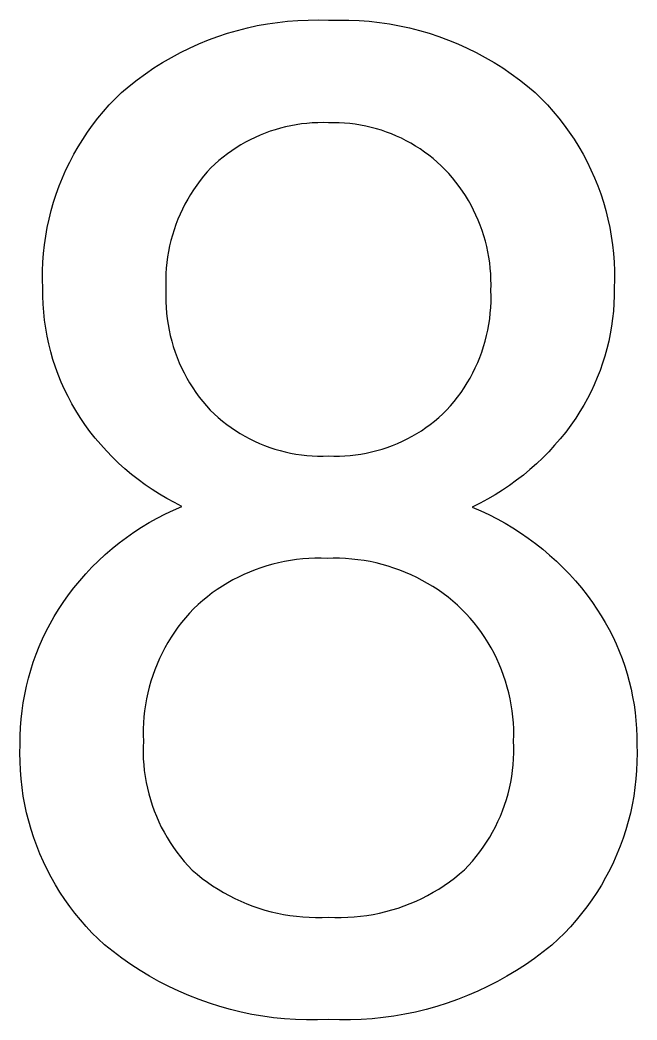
# Model space of a CAD drawing. Header units: millimetres. Extents: x -1656 to 3995, y -637 to 3312.
# Drawn here: x 2665.17 to 2689.01, y -387.8 to -349.18 of the extents above; entities that cross this region are included whole.
import ezdxf

# ---------------------------------------------------------------- set-up
doc = ezdxf.new("R2010")
doc.units = ezdxf.units.MM
doc.header["$MEASUREMENT"] = 0
doc.layers.add('Domyślny', color=7, linetype='Continuous', true_color=0x000000)

msp = doc.modelspace()

# ---------------------------------------------------------------- linework, layer by layer
at = {"layer": 'Domyślny'}
for p, q in [((2673.572, -349.578), (2673.955, -349.48)), ((2673.955, -349.48), (2674.34, -349.396)), ((2674.34, -349.396), (2674.729, -349.326)), ((2674.729, -349.326), (2675.119, -349.269)), ((2675.119, -349.269), (2675.512, -349.226)), ((2675.512, -349.226), (2675.905, -349.196)), ((2675.905, -349.196), (2676.3, -349.18)), ((2676.3, -349.18), (2676.695, -349.178)), ((2676.695, -349.178), (2677.089, -349.19)), ((2677.089, -349.19), (2677.483, -349.179)), ((2677.483, -349.179), (2677.878, -349.181)), ((2677.878, -349.181), (2678.271, -349.198)), ((2678.271, -349.198), (2678.665, -349.228)), ((2678.665, -349.228), (2679.056, -349.271)), ((2679.056, -349.271), (2679.446, -349.328)), ((2679.446, -349.328), (2679.834, -349.399)), ((2679.834, -349.399), (2680.22, -349.483)), ((2680.22, -349.483), (2680.602, -349.581)), ((2672.448, -349.948), (2672.818, -349.812)), ((2672.818, -349.812), (2673.193, -349.688)), ((2673.193, -349.688), (2673.572, -349.578)), ((2680.602, -349.581), (2680.98, -349.691)), ((2680.98, -349.691), (2681.354, -349.815)), ((2681.354, -349.815), (2681.724, -349.951)), ((2671.369, -350.434), (2671.723, -350.26)), ((2671.723, -350.26), (2672.083, -350.098)), ((2672.083, -350.098), (2672.448, -349.948)), ((2681.724, -349.951), (2682.089, -350.101)), ((2682.089, -350.101), (2682.449, -350.262)), ((2682.449, -350.262), (2682.802, -350.437)), ((2670.68, -350.819), (2671.021, -350.621)), ((2671.021, -350.621), (2671.369, -350.434)), ((2682.802, -350.437), (2683.15, -350.623)), ((2683.15, -350.623), (2683.491, -350.821)), ((2670.019, -351.251), (2670.345, -351.029)), ((2670.345, -351.029), (2670.68, -350.819)), ((2683.491, -350.821), (2683.824, -351.031)), ((2683.824, -351.031), (2684.15, -351.253)), ((2669.7, -351.484), (2670.019, -351.251)), ((2684.15, -351.253), (2684.469, -351.485)), ((2669.088, -351.983), (2669.39, -351.728)), ((2669.39, -351.728), (2669.7, -351.484)), ((2684.469, -351.485), (2684.779, -351.729)), ((2684.779, -351.729), (2685.08, -351.983)), ((2668.617, -352.461), (2668.848, -352.218)), ((2668.848, -352.218), (2669.088, -351.983)), ((2685.08, -351.983), (2685.321, -352.217)), ((2685.321, -352.217), (2685.553, -352.46)), ((2668.394, -352.712), (2668.617, -352.461)), ((2685.553, -352.46), (2685.777, -352.711)), ((2667.974, -353.237), (2668.179, -352.971)), ((2668.179, -352.971), (2668.394, -352.712)), ((2685.777, -352.711), (2685.993, -352.969)), ((2685.993, -352.969), (2686.199, -353.235)), ((2667.778, -353.509), (2667.974, -353.237)), ((2675.233, -353.356), (2675.033, -353.414)), ((2675.435, -353.305), (2675.233, -353.356)), ((2675.639, -353.261), (2675.435, -353.305)), ((2675.844, -353.224), (2675.639, -353.261)), ((2676.05, -353.194), (2675.844, -353.224)), ((2676.257, -353.17), (2676.05, -353.194)), ((2676.465, -353.154), (2676.257, -353.17)), ((2676.673, -353.145), (2676.465, -353.154)), ((2676.881, -353.143), (2676.673, -353.145)), ((2677.089, -353.148), (2676.881, -353.143)), ((2677.297, -353.145), (2677.089, -353.148)), ((2677.505, -353.15), (2677.297, -353.145)), ((2677.713, -353.161), (2677.505, -353.15)), ((2677.92, -353.179), (2677.713, -353.161)), ((2678.127, -353.205), (2677.92, -353.179)), ((2678.332, -353.238), (2678.127, -353.205)), ((2678.536, -353.277), (2678.332, -353.238)), ((2678.739, -353.324), (2678.536, -353.277)), ((2678.94, -353.378), (2678.739, -353.324)), ((2679.139, -353.438), (2678.94, -353.378)), ((2686.199, -353.235), (2686.395, -353.507)), ((2667.415, -354.074), (2667.592, -353.789)), ((2667.592, -353.789), (2667.778, -353.509)), ((2674.255, -353.712), (2674.068, -353.802)), ((2674.446, -353.627), (2674.255, -353.712)), ((2674.639, -353.549), (2674.446, -353.627)), ((2674.835, -353.478), (2674.639, -353.549)), ((2675.033, -353.414), (2674.835, -353.478)), ((2679.336, -353.506), (2679.139, -353.438)), ((2679.53, -353.58), (2679.336, -353.506)), ((2679.722, -353.66), (2679.53, -353.58)), ((2679.911, -353.748), (2679.722, -353.66)), ((2680.096, -353.841), (2679.911, -353.748)), ((2686.395, -353.507), (2686.583, -353.786)), ((2686.583, -353.786), (2686.76, -354.072)), ((2667.248, -354.366), (2667.415, -354.074)), ((2673.525, -354.112), (2673.352, -354.227)), ((2673.703, -354.003), (2673.525, -354.112)), ((2673.884, -353.899), (2673.703, -354.003)), ((2674.068, -353.802), (2673.884, -353.899)), ((2680.279, -353.941), (2680.096, -353.841)), ((2680.458, -354.048), (2680.279, -353.941)), ((2680.633, -354.16), (2680.458, -354.048)), ((2680.804, -354.278), (2680.633, -354.16)), ((2686.76, -354.072), (2686.928, -354.363)), ((2667.091, -354.663), (2667.248, -354.366)), ((2673.017, -354.475), (2672.856, -354.607)), ((2673.182, -354.348), (2673.017, -354.475)), ((2673.352, -354.227), (2673.182, -354.348)), ((2680.971, -354.402), (2680.804, -354.278)), ((2681.133, -354.532), (2680.971, -354.402)), ((2681.292, -354.667), (2681.133, -354.532)), ((2686.928, -354.363), (2687.085, -354.66)), ((2666.945, -354.965), (2667.091, -354.663)), ((2672.548, -354.888), (2672.403, -355.048)), ((2672.7, -354.745), (2672.548, -354.888)), ((2672.856, -354.607), (2672.7, -354.745)), ((2681.445, -354.808), (2681.292, -354.667)), ((2681.593, -354.954), (2681.445, -354.808)), ((2681.739, -355.11), (2681.593, -354.954)), ((2687.085, -354.66), (2687.232, -354.962)), ((2666.684, -355.584), (2666.809, -355.272)), ((2666.809, -355.272), (2666.945, -354.965)), ((2672.263, -355.212), (2672.128, -355.381)), ((2672.403, -355.048), (2672.263, -355.212)), ((2681.879, -355.272), (2681.739, -355.11)), ((2682.014, -355.438), (2681.879, -355.272)), ((2687.232, -354.962), (2687.369, -355.269)), ((2687.369, -355.269), (2687.495, -355.581)), ((2666.569, -355.899), (2666.684, -355.584)), ((2672, -355.554), (2671.877, -355.732)), ((2672.128, -355.381), (2672, -355.554)), ((2682.143, -355.608), (2682.014, -355.438)), ((2682.266, -355.783), (2682.143, -355.608)), ((2687.495, -355.581), (2687.61, -355.897)), ((2666.465, -356.219), (2666.569, -355.899)), ((2671.65, -356.099), (2671.545, -356.288)), ((2671.76, -355.913), (2671.65, -356.099)), ((2671.877, -355.732), (2671.76, -355.913)), ((2682.383, -355.961), (2682.266, -355.783)), ((2682.495, -356.144), (2682.383, -355.961)), ((2687.61, -355.897), (2687.714, -356.216)), ((2666.373, -356.542), (2666.465, -356.219)), ((2671.448, -356.48), (2671.356, -356.676)), ((2671.545, -356.288), (2671.448, -356.48)), ((2682.6, -356.33), (2682.495, -356.144)), ((2682.699, -356.519), (2682.6, -356.33)), ((2687.714, -356.216), (2687.807, -356.539)), ((2666.222, -357.196), (2666.292, -356.867)), ((2666.292, -356.867), (2666.373, -356.542)), ((2671.272, -356.874), (2671.194, -357.076)), ((2671.356, -356.676), (2671.272, -356.874)), ((2682.791, -356.712), (2682.699, -356.519)), ((2682.877, -356.908), (2682.791, -356.712)), ((2687.807, -356.539), (2687.889, -356.866)), ((2687.889, -356.866), (2687.959, -357.194)), ((2666.163, -357.527), (2666.222, -357.196)), ((2671.194, -357.076), (2671.123, -357.28)), ((2682.956, -357.106), (2682.877, -356.908)), ((2683.029, -357.307), (2682.956, -357.106)), ((2687.959, -357.194), (2688.018, -357.525)), ((2666.115, -357.859), (2666.163, -357.527)), ((2671.059, -357.486), (2671.002, -357.694)), ((2671.123, -357.28), (2671.059, -357.486)), ((2683.095, -357.51), (2683.029, -357.307)), ((2683.154, -357.716), (2683.095, -357.51)), ((2688.018, -357.525), (2688.066, -357.858)), ((2666.08, -358.193), (2666.115, -357.859)), ((2670.952, -357.904), (2670.909, -358.116)), ((2671.002, -357.694), (2670.952, -357.904)), ((2683.206, -357.923), (2683.154, -357.716)), ((2683.251, -358.132), (2683.206, -357.923)), ((2688.066, -357.858), (2688.102, -358.192)), ((2666.055, -358.528), (2666.08, -358.193)), ((2670.873, -358.329), (2670.844, -358.543)), ((2670.909, -358.116), (2670.873, -358.329)), ((2683.289, -358.342), (2683.251, -358.132)), ((2683.32, -358.554), (2683.289, -358.342)), ((2688.102, -358.192), (2688.127, -358.527)), ((2666.042, -358.864), (2666.055, -358.528)), ((2670.823, -358.757), (2670.809, -358.973)), ((2670.844, -358.543), (2670.823, -358.757)), ((2683.344, -358.766), (2683.32, -358.554)), ((2683.36, -358.979), (2683.344, -358.766)), ((2688.127, -358.527), (2688.14, -358.863)), ((2666.041, -359.199), (2666.042, -358.864)), ((2666.052, -359.535), (2666.041, -359.199)), ((2670.809, -358.973), (2670.802, -359.189)), ((2670.802, -359.189), (2670.803, -359.404)), ((2683.37, -359.193), (2683.36, -358.979)), ((2683.372, -359.407), (2683.37, -359.193)), ((2688.141, -359.199), (2688.131, -359.535)), ((2688.14, -358.863), (2688.141, -359.199)), ((2666.052, -359.845), (2666.052, -359.535)), ((2670.803, -359.404), (2670.811, -359.62)), ((2683.368, -359.62), (2683.372, -359.407)), ((2688.131, -359.535), (2688.13, -359.83)), ((2666.064, -360.155), (2666.052, -359.845)), ((2670.811, -359.62), (2670.805, -359.84)), ((2670.805, -359.84), (2670.807, -360.061)), ((2683.373, -359.84), (2683.368, -359.62)), ((2683.372, -360.061), (2683.373, -359.84)), ((2688.13, -359.83), (2688.12, -360.125)), ((2666.086, -360.465), (2666.064, -360.155)), ((2670.807, -360.061), (2670.816, -360.281)), ((2670.816, -360.281), (2670.833, -360.5)), ((2683.345, -360.5), (2683.362, -360.281)), ((2683.362, -360.281), (2683.372, -360.061)), ((2688.12, -360.125), (2688.1, -360.42)), ((2666.119, -360.773), (2666.086, -360.465)), ((2670.833, -360.5), (2670.858, -360.719)), ((2670.858, -360.719), (2670.89, -360.937)), ((2683.288, -360.937), (2683.32, -360.719)), ((2683.32, -360.719), (2683.345, -360.5)), ((2688.07, -360.713), (2688.03, -361.006)), ((2688.1, -360.42), (2688.07, -360.713)), ((2666.163, -361.08), (2666.119, -360.773)), ((2666.217, -361.386), (2666.163, -361.08)), ((2670.89, -360.937), (2670.93, -361.154)), ((2683.249, -361.154), (2683.288, -360.937)), ((2688.03, -361.006), (2687.98, -361.297)), ((2666.282, -361.689), (2666.217, -361.386)), ((2670.93, -361.154), (2670.977, -361.369)), ((2670.977, -361.369), (2671.032, -361.583)), ((2683.147, -361.582), (2683.201, -361.369)), ((2683.201, -361.369), (2683.249, -361.154)), ((2687.98, -361.297), (2687.921, -361.586)), ((2666.358, -361.99), (2666.282, -361.689)), ((2671.032, -361.583), (2671.094, -361.794)), ((2671.094, -361.794), (2671.163, -362.003)), ((2683.016, -362.003), (2683.085, -361.794)), ((2683.085, -361.794), (2683.147, -361.582)), ((2687.852, -361.873), (2687.773, -362.157)), ((2687.921, -361.586), (2687.852, -361.873)), ((2666.444, -362.288), (2666.358, -361.99)), ((2666.54, -362.583), (2666.444, -362.288)), ((2671.163, -362.003), (2671.24, -362.21)), ((2671.24, -362.21), (2671.323, -362.414)), ((2682.856, -362.413), (2682.939, -362.209)), ((2682.939, -362.209), (2683.016, -362.003)), ((2687.773, -362.157), (2687.685, -362.439)), ((2666.646, -362.874), (2666.54, -362.583)), ((2671.323, -362.414), (2671.414, -362.614)), ((2671.414, -362.614), (2671.511, -362.812)), ((2682.668, -362.812), (2682.765, -362.614)), ((2682.765, -362.614), (2682.856, -362.413)), ((2687.685, -362.439), (2687.587, -362.717)), ((2666.763, -363.161), (2666.646, -362.874)), ((2671.511, -362.812), (2671.615, -363.006)), ((2671.615, -363.006), (2671.726, -363.196)), ((2682.453, -363.196), (2682.564, -363.006)), ((2682.564, -363.006), (2682.668, -362.812)), ((2687.48, -362.992), (2687.364, -363.264)), ((2687.587, -362.717), (2687.48, -362.992)), ((2666.889, -363.444), (2666.763, -363.161)), ((2667.026, -363.723), (2666.889, -363.444)), ((2671.726, -363.196), (2671.844, -363.383)), ((2671.844, -363.383), (2671.968, -363.565)), ((2682.212, -363.565), (2682.336, -363.382)), ((2682.336, -363.382), (2682.453, -363.196)), ((2687.364, -363.264), (2687.239, -363.531)), ((2667.172, -363.997), (2667.026, -363.723)), ((2671.968, -363.565), (2672.098, -363.743)), ((2672.098, -363.743), (2672.234, -363.916)), ((2681.946, -363.916), (2682.082, -363.743)), ((2682.082, -363.743), (2682.212, -363.565)), ((2687.104, -363.794), (2686.961, -364.052)), ((2687.239, -363.531), (2687.104, -363.794)), ((2667.327, -364.265), (2667.172, -363.997)), ((2672.234, -363.916), (2672.376, -364.084)), ((2672.376, -364.084), (2672.523, -364.248)), ((2681.657, -364.248), (2681.805, -364.084)), ((2681.805, -364.084), (2681.946, -363.916)), ((2686.961, -364.052), (2686.81, -364.305)), ((2667.492, -364.528), (2667.327, -364.265)), ((2667.678, -364.801), (2667.492, -364.528)), ((2672.523, -364.248), (2672.675, -364.394)), ((2672.675, -364.394), (2672.831, -364.534)), ((2672.831, -364.534), (2672.992, -364.669)), ((2681.189, -364.669), (2681.35, -364.534)), ((2681.35, -364.534), (2681.506, -364.394)), ((2681.506, -364.394), (2681.657, -364.248)), ((2686.65, -364.553), (2686.458, -364.826)), ((2686.81, -364.305), (2686.65, -364.553)), ((2667.874, -365.067), (2667.678, -364.801)), ((2672.992, -364.669), (2673.157, -364.798)), ((2673.157, -364.798), (2673.327, -364.922)), ((2673.327, -364.922), (2673.501, -365.039)), ((2680.68, -365.04), (2680.854, -364.922)), ((2680.854, -364.922), (2681.024, -364.798)), ((2681.024, -364.798), (2681.189, -364.669)), ((2686.458, -364.826), (2686.257, -365.093)), ((2668.079, -365.327), (2667.874, -365.067)), ((2668.293, -365.58), (2668.079, -365.327)), ((2673.501, -365.039), (2673.679, -365.151)), ((2673.679, -365.151), (2673.861, -365.256)), ((2673.861, -365.256), (2674.046, -365.355)), ((2674.046, -365.355), (2674.235, -365.448)), ((2679.946, -365.448), (2680.135, -365.355)), ((2680.135, -365.355), (2680.32, -365.256)), ((2680.32, -365.256), (2680.502, -365.151)), ((2680.502, -365.151), (2680.68, -365.04)), ((2686.048, -365.353), (2685.83, -365.605)), ((2686.257, -365.093), (2686.048, -365.353)), ((2668.514, -365.825), (2668.293, -365.58)), ((2674.235, -365.448), (2674.427, -365.533)), ((2674.427, -365.533), (2674.621, -365.612)), ((2674.621, -365.612), (2674.818, -365.685)), ((2674.818, -365.685), (2675.018, -365.75)), ((2675.018, -365.75), (2675.22, -365.809)), ((2678.962, -365.809), (2679.164, -365.751)), ((2679.164, -365.751), (2679.363, -365.685)), ((2679.363, -365.685), (2679.56, -365.613)), ((2679.56, -365.613), (2679.755, -365.533)), ((2679.755, -365.533), (2679.946, -365.448)), ((2685.83, -365.605), (2685.604, -365.851)), ((2668.744, -366.063), (2668.514, -365.825)), ((2668.982, -366.293), (2668.744, -366.063)), ((2675.22, -365.809), (2675.423, -365.86)), ((2675.423, -365.86), (2675.628, -365.905)), ((2675.628, -365.905), (2675.835, -365.942)), ((2675.835, -365.942), (2676.043, -365.972)), ((2676.043, -365.972), (2676.252, -365.995)), ((2676.252, -365.995), (2676.461, -366.011)), ((2676.461, -366.011), (2676.671, -366.02)), ((2676.671, -366.02), (2676.881, -366.021)), ((2676.881, -366.021), (2677.091, -366.015)), ((2677.091, -366.015), (2677.301, -366.021)), ((2677.301, -366.021), (2677.511, -366.02)), ((2677.511, -366.02), (2677.721, -366.011)), ((2677.721, -366.011), (2677.93, -365.996)), ((2677.93, -365.996), (2678.139, -365.973)), ((2678.139, -365.973), (2678.347, -365.942)), ((2678.347, -365.942), (2678.553, -365.905)), ((2678.553, -365.905), (2678.758, -365.861)), ((2678.758, -365.861), (2678.962, -365.809)), ((2685.37, -366.089), (2685.128, -366.318)), ((2685.604, -365.851), (2685.37, -366.089)), ((2669.227, -366.514), (2668.982, -366.293)), ((2669.48, -366.728), (2669.227, -366.514)), ((2684.878, -366.54), (2684.622, -366.753)), ((2685.128, -366.318), (2684.878, -366.54)), ((2669.74, -366.932), (2669.48, -366.728)), ((2684.622, -366.753), (2684.358, -366.958)), ((2670.006, -367.128), (2669.74, -366.932)), ((2670.279, -367.315), (2670.006, -367.128)), ((2670.558, -367.492), (2670.279, -367.315)), ((2684.088, -367.154), (2683.812, -367.341)), ((2684.358, -366.958), (2684.088, -367.154)), ((2670.843, -367.66), (2670.558, -367.492)), ((2671.134, -367.819), (2670.843, -367.66)), ((2683.241, -367.687), (2682.947, -367.845)), ((2683.529, -367.519), (2683.241, -367.687)), ((2683.812, -367.341), (2683.529, -367.519)), ((2671.106, -368.106), (2671.429, -367.967)), ((2671.429, -367.967), (2671.134, -367.819)), ((2682.947, -367.845), (2682.649, -367.994)), ((2682.649, -367.994), (2682.973, -368.134)), ((2670.167, -368.588), (2670.474, -368.417)), ((2670.474, -368.417), (2670.787, -368.256)), ((2670.787, -368.256), (2671.106, -368.106)), ((2682.973, -368.134), (2683.293, -368.284)), ((2683.293, -368.284), (2683.607, -368.445)), ((2683.607, -368.445), (2683.916, -368.616)), ((2669.57, -368.962), (2669.865, -368.77)), ((2669.865, -368.77), (2670.167, -368.588)), ((2683.916, -368.616), (2684.219, -368.797)), ((2684.219, -368.797), (2684.516, -368.988)), ((2669, -369.375), (2669.281, -369.163)), ((2669.281, -369.163), (2669.57, -368.962)), ((2684.516, -368.988), (2684.807, -369.189)), ((2684.807, -369.189), (2685.091, -369.399)), ((2668.46, -369.826), (2668.726, -369.596)), ((2668.726, -369.596), (2669, -369.375)), ((2685.091, -369.399), (2685.368, -369.618)), ((2685.368, -369.618), (2685.637, -369.846)), ((2668.202, -370.066), (2668.46, -369.826)), ((2675.86, -370.019), (2675.627, -370.052)), ((2676.095, -369.994), (2675.86, -370.019)), ((2676.331, -369.977), (2676.095, -369.994)), ((2676.567, -369.968), (2676.331, -369.977)), ((2676.803, -369.967), (2676.567, -369.968)), ((2677.039, -369.974), (2676.803, -369.967)), ((2677.277, -369.968), (2677.039, -369.974)), ((2677.516, -369.97), (2677.277, -369.968)), ((2677.754, -369.98), (2677.516, -369.97)), ((2677.992, -369.998), (2677.754, -369.98)), ((2678.229, -370.024), (2677.992, -369.998)), ((2685.637, -369.846), (2685.899, -370.083)), ((2667.71, -370.57), (2667.952, -370.314)), ((2667.952, -370.314), (2668.202, -370.066)), ((2674.482, -370.334), (2674.259, -370.413)), ((2674.706, -370.262), (2674.482, -370.334)), ((2674.934, -370.198), (2674.706, -370.262)), ((2675.163, -370.141), (2674.934, -370.198)), ((2675.394, -370.093), (2675.163, -370.141)), ((2675.627, -370.052), (2675.394, -370.093)), ((2678.465, -370.057), (2678.229, -370.024)), ((2678.7, -370.099), (2678.465, -370.057)), ((2678.933, -370.149), (2678.7, -370.099)), ((2679.165, -370.207), (2678.933, -370.149)), ((2679.394, -370.272), (2679.165, -370.207)), ((2679.621, -370.345), (2679.394, -370.272)), ((2679.846, -370.425), (2679.621, -370.345)), ((2685.899, -370.083), (2686.153, -370.329)), ((2686.153, -370.329), (2686.399, -370.583)), ((2667.478, -370.834), (2667.71, -370.57)), ((2673.61, -370.696), (2673.4, -370.805)), ((2673.823, -370.595), (2673.61, -370.696)), ((2674.04, -370.5), (2673.823, -370.595)), ((2674.259, -370.413), (2674.04, -370.5)), ((2680.067, -370.513), (2679.846, -370.425)), ((2680.286, -370.609), (2680.067, -370.513)), ((2680.501, -370.711), (2680.286, -370.609)), ((2680.713, -370.821), (2680.501, -370.711)), ((2686.399, -370.583), (2686.636, -370.845)), ((2667.041, -371.386), (2667.254, -371.106)), ((2667.254, -371.106), (2667.478, -370.834)), ((2672.795, -371.173), (2672.602, -371.309)), ((2672.993, -371.044), (2672.795, -371.173)), ((2673.195, -370.921), (2672.993, -371.044)), ((2673.4, -370.805), (2673.195, -370.921)), ((2680.921, -370.938), (2680.713, -370.821)), ((2681.125, -371.062), (2680.921, -370.938)), ((2681.324, -371.192), (2681.125, -371.062)), ((2686.636, -370.845), (2686.864, -371.114)), ((2686.864, -371.114), (2687.084, -371.391)), ((2666.836, -371.673), (2667.041, -371.386)), ((2672.414, -371.452), (2672.231, -371.6)), ((2672.602, -371.309), (2672.414, -371.452)), ((2681.519, -371.329), (2681.324, -371.192)), ((2681.71, -371.473), (2681.519, -371.329)), ((2681.895, -371.623), (2681.71, -371.473)), ((2687.084, -371.391), (2687.294, -371.675)), ((2666.49, -372.219), (2666.659, -371.943)), ((2666.659, -371.943), (2666.836, -371.673)), ((2671.88, -371.916), (2671.719, -372.087)), ((2672.052, -371.755), (2671.88, -371.916)), ((2672.231, -371.6), (2672.052, -371.755)), ((2682.075, -371.779), (2681.895, -371.623)), ((2682.25, -371.941), (2682.075, -371.779)), ((2682.413, -372.11), (2682.25, -371.941)), ((2687.294, -371.675), (2687.467, -371.928)), ((2687.467, -371.928), (2687.633, -372.187)), ((2666.332, -372.5), (2666.49, -372.219)), ((2671.565, -372.264), (2671.417, -372.445)), ((2671.719, -372.087), (2671.565, -372.264)), ((2682.57, -372.284), (2682.413, -372.11)), ((2682.721, -372.463), (2682.57, -372.284)), ((2687.633, -372.187), (2687.789, -372.452)), ((2666.182, -372.787), (2666.332, -372.5)), ((2671.275, -372.631), (2671.139, -372.822)), ((2671.417, -372.445), (2671.275, -372.631)), ((2682.865, -372.647), (2682.721, -372.463)), ((2683.003, -372.837), (2682.865, -372.647)), ((2687.789, -372.452), (2687.937, -372.721)), ((2687.937, -372.721), (2688.076, -372.995)), ((2665.913, -373.375), (2666.043, -373.079)), ((2666.043, -373.079), (2666.182, -372.787)), ((2671.01, -373.018), (2670.888, -373.218)), ((2671.139, -372.822), (2671.01, -373.018)), ((2683.135, -373.03), (2683.003, -372.837)), ((2683.26, -373.229), (2683.135, -373.03)), ((2688.076, -372.995), (2688.205, -373.274)), ((2665.794, -373.675), (2665.913, -373.375)), ((2670.772, -373.422), (2670.664, -373.629)), ((2670.888, -373.218), (2670.772, -373.422)), ((2683.378, -373.431), (2683.26, -373.229)), ((2683.489, -373.637), (2683.378, -373.431)), ((2688.205, -373.274), (2688.325, -373.557)), ((2665.685, -373.98), (2665.794, -373.675)), ((2670.562, -373.84), (2670.468, -374.055)), ((2670.664, -373.629), (2670.562, -373.84)), ((2683.593, -373.847), (2683.489, -373.637)), ((2683.689, -374.061), (2683.593, -373.847)), ((2688.325, -373.557), (2688.436, -373.843)), ((2688.436, -373.843), (2688.537, -374.134)), ((2665.586, -374.287), (2665.685, -373.98)), ((2670.468, -374.055), (2670.381, -374.272)), ((2683.778, -374.277), (2683.689, -374.061)), ((2688.537, -374.134), (2688.629, -374.427)), ((2665.42, -374.912), (2665.498, -374.598)), ((2665.498, -374.598), (2665.586, -374.287)), ((2670.302, -374.493), (2670.23, -374.716)), ((2670.381, -374.272), (2670.302, -374.493)), ((2683.86, -374.497), (2683.778, -374.277)), ((2683.934, -374.719), (2683.86, -374.497)), ((2688.629, -374.427), (2688.711, -374.723)), ((2665.353, -375.228), (2665.42, -374.912)), ((2670.165, -374.941), (2670.109, -375.168)), ((2670.23, -374.716), (2670.165, -374.941)), ((2684.001, -374.943), (2683.934, -374.719)), ((2684.06, -375.17), (2684.001, -374.943)), ((2688.711, -374.723), (2688.783, -375.022)), ((2688.783, -375.022), (2688.845, -375.323)), ((2665.297, -375.547), (2665.353, -375.228)), ((2670.06, -375.397), (2670.018, -375.628)), ((2670.109, -375.168), (2670.06, -375.397)), ((2684.111, -375.399), (2684.06, -375.17)), ((2684.154, -375.629), (2684.111, -375.399)), ((2688.845, -375.323), (2688.897, -375.626)), ((2665.251, -375.867), (2665.297, -375.547)), ((2670.018, -375.628), (2669.985, -375.86)), ((2684.189, -375.861), (2684.154, -375.629)), ((2688.897, -375.626), (2688.938, -375.93)), ((2665.193, -376.51), (2665.216, -376.188)), ((2665.216, -376.188), (2665.251, -375.867)), ((2669.96, -376.093), (2669.942, -376.327)), ((2669.985, -375.86), (2669.96, -376.093)), ((2684.216, -376.093), (2684.189, -375.861)), ((2684.236, -376.327), (2684.216, -376.093)), ((2688.938, -375.93), (2688.97, -376.236)), ((2665.18, -376.833), (2665.193, -376.51)), ((2669.932, -376.561), (2669.931, -376.795)), ((2669.942, -376.327), (2669.932, -376.561)), ((2684.247, -376.561), (2684.236, -376.327)), ((2684.25, -376.795), (2684.247, -376.561)), ((2688.97, -376.236), (2688.992, -376.542)), ((2688.992, -376.542), (2689.003, -376.849)), ((2665.178, -377.157), (2665.18, -376.833)), ((2669.931, -376.795), (2669.937, -377.029)), ((2684.245, -377.029), (2684.25, -376.795)), ((2689.003, -376.849), (2689.004, -377.157)), ((2665.169, -377.49), (2665.178, -377.157)), ((2669.937, -377.029), (2669.928, -377.258)), ((2669.928, -377.258), (2669.928, -377.486)), ((2684.253, -377.257), (2684.245, -377.029)), ((2684.253, -377.486), (2684.253, -377.257)), ((2689.004, -377.157), (2689.013, -377.491)), ((2665.172, -377.824), (2665.169, -377.49)), ((2669.928, -377.486), (2669.935, -377.715)), ((2669.935, -377.715), (2669.951, -377.943)), ((2684.229, -377.942), (2684.245, -377.714)), ((2684.245, -377.714), (2684.253, -377.486)), ((2689.013, -377.491), (2689.011, -377.826)), ((2665.186, -378.157), (2665.172, -377.824)), ((2669.951, -377.943), (2669.974, -378.171)), ((2684.205, -378.169), (2684.229, -377.942)), ((2689.011, -377.826), (2688.997, -378.16)), ((2665.212, -378.489), (2665.186, -378.157)), ((2665.249, -378.821), (2665.212, -378.489)), ((2669.974, -378.171), (2670.005, -378.397)), ((2670.005, -378.397), (2670.044, -378.623)), ((2684.133, -378.62), (2684.173, -378.395)), ((2684.173, -378.395), (2684.205, -378.169)), ((2688.971, -378.493), (2688.935, -378.826)), ((2688.997, -378.16), (2688.971, -378.493)), ((2665.296, -379.151), (2665.249, -378.821)), ((2670.044, -378.623), (2670.091, -378.846)), ((2670.091, -378.846), (2670.146, -379.069)), ((2684.031, -379.065), (2684.086, -378.843)), ((2684.086, -378.843), (2684.133, -378.62)), ((2688.935, -378.826), (2688.886, -379.157)), ((2665.356, -379.479), (2665.296, -379.151)), ((2670.146, -379.069), (2670.208, -379.289)), ((2670.208, -379.289), (2670.278, -379.506)), ((2683.897, -379.502), (2683.968, -379.285)), ((2683.968, -379.285), (2684.031, -379.065)), ((2688.886, -379.157), (2688.827, -379.486)), ((2665.426, -379.805), (2665.356, -379.479)), ((2670.278, -379.506), (2670.355, -379.722)), ((2683.819, -379.717), (2683.897, -379.502)), ((2688.827, -379.486), (2688.756, -379.813)), ((2665.507, -380.128), (2665.426, -379.805)), ((2670.355, -379.722), (2670.44, -379.934)), ((2670.44, -379.934), (2670.532, -380.143)), ((2683.641, -380.137), (2683.734, -379.928)), ((2683.734, -379.928), (2683.819, -379.717)), ((2688.756, -379.813), (2688.675, -380.138)), ((2665.599, -380.449), (2665.507, -380.128)), ((2665.702, -380.766), (2665.599, -380.449)), ((2670.532, -380.143), (2670.631, -380.349)), ((2670.631, -380.349), (2670.738, -380.552)), ((2683.435, -380.544), (2683.542, -380.342)), ((2683.542, -380.342), (2683.641, -380.137)), ((2688.675, -380.138), (2688.582, -380.459)), ((2665.815, -381.08), (2665.702, -380.766)), ((2670.738, -380.552), (2670.851, -380.75)), ((2670.851, -380.75), (2670.971, -380.945)), ((2683.2, -380.936), (2683.321, -380.742)), ((2683.321, -380.742), (2683.435, -380.544)), ((2688.478, -380.777), (2688.364, -381.091)), ((2688.582, -380.459), (2688.478, -380.777)), ((2665.939, -381.389), (2665.815, -381.08)), ((2670.971, -380.945), (2671.098, -381.135)), ((2671.098, -381.135), (2671.232, -381.321)), ((2682.939, -381.311), (2683.073, -381.126)), ((2683.073, -381.126), (2683.2, -380.936)), ((2688.364, -381.091), (2688.239, -381.402)), ((2666.074, -381.694), (2665.939, -381.389)), ((2671.232, -381.321), (2671.372, -381.502)), ((2671.372, -381.502), (2671.518, -381.678)), ((2682.652, -381.666), (2682.798, -381.491)), ((2682.798, -381.491), (2682.939, -381.311)), ((2688.239, -381.402), (2688.103, -381.707)), ((2666.219, -381.995), (2666.074, -381.694)), ((2671.518, -381.678), (2671.67, -381.849)), ((2671.67, -381.849), (2671.827, -382.014)), ((2682.341, -382.001), (2682.499, -381.836)), ((2682.499, -381.836), (2682.652, -381.666)), ((2688.103, -381.707), (2687.957, -382.008)), ((2666.374, -382.29), (2666.219, -381.995)), ((2666.538, -382.58), (2666.374, -382.29)), ((2671.827, -382.014), (2672.016, -382.176)), ((2672.016, -382.176), (2672.21, -382.331)), ((2672.21, -382.331), (2672.41, -382.479)), ((2681.761, -382.467), (2681.96, -382.318)), ((2681.96, -382.318), (2682.153, -382.163)), ((2682.153, -382.163), (2682.341, -382.001)), ((2687.801, -382.304), (2687.635, -382.595)), ((2687.957, -382.008), (2687.801, -382.304)), ((2666.713, -382.864), (2666.538, -382.58)), ((2672.41, -382.479), (2672.614, -382.62)), ((2672.614, -382.62), (2672.823, -382.754)), ((2672.823, -382.754), (2673.036, -382.881)), ((2681.136, -382.871), (2681.349, -382.743)), ((2681.349, -382.743), (2681.557, -382.608)), ((2681.557, -382.608), (2681.761, -382.467)), ((2687.635, -382.595), (2687.459, -382.879)), ((2666.897, -383.142), (2666.713, -382.864)), ((2667.09, -383.414), (2666.897, -383.142)), ((2673.036, -382.881), (2673.254, -383)), ((2673.254, -383), (2673.475, -383.113)), ((2673.475, -383.113), (2673.701, -383.217)), ((2680.473, -383.209), (2680.698, -383.104)), ((2680.698, -383.104), (2680.919, -382.991)), ((2680.919, -382.991), (2681.136, -382.871)), ((2687.459, -382.879), (2687.273, -383.157)), ((2667.293, -383.679), (2667.09, -383.414)), ((2673.701, -383.217), (2673.929, -383.314)), ((2673.929, -383.314), (2674.161, -383.403)), ((2674.161, -383.403), (2674.396, -383.484)), ((2674.396, -383.484), (2674.633, -383.557)), ((2679.543, -383.551), (2679.78, -383.477)), ((2679.78, -383.477), (2680.014, -383.396)), ((2680.014, -383.396), (2680.245, -383.306)), ((2680.245, -383.306), (2680.473, -383.209)), ((2687.078, -383.429), (2686.874, -383.694)), ((2687.273, -383.157), (2687.078, -383.429)), ((2667.504, -383.937), (2667.293, -383.679)), ((2674.633, -383.557), (2674.873, -383.622)), ((2674.873, -383.622), (2675.115, -383.678)), ((2675.115, -383.678), (2675.358, -383.726)), ((2675.358, -383.726), (2675.603, -383.766)), ((2675.603, -383.766), (2675.85, -383.798)), ((2675.85, -383.798), (2676.097, -383.821)), ((2676.097, -383.821), (2676.345, -383.836)), ((2676.345, -383.836), (2676.593, -383.842)), ((2676.593, -383.842), (2676.841, -383.84)), ((2676.841, -383.84), (2677.089, -383.83)), ((2677.089, -383.83), (2677.337, -383.84)), ((2677.337, -383.84), (2677.585, -383.841)), ((2677.585, -383.841), (2677.833, -383.834)), ((2677.833, -383.834), (2678.081, -383.819)), ((2678.081, -383.819), (2678.328, -383.795)), ((2678.328, -383.795), (2678.574, -383.763)), ((2678.574, -383.763), (2678.819, -383.722)), ((2678.819, -383.722), (2679.062, -383.673)), ((2679.062, -383.673), (2679.303, -383.616)), ((2679.303, -383.616), (2679.543, -383.551)), ((2686.874, -383.694), (2686.661, -383.952)), ((2667.724, -384.187), (2667.504, -383.937)), ((2667.952, -384.431), (2667.724, -384.187)), ((2686.439, -384.202), (2686.209, -384.445)), ((2686.661, -383.952), (2686.439, -384.202)), ((2668.189, -384.666), (2667.952, -384.431)), ((2668.433, -384.893), (2668.189, -384.666)), ((2685.97, -384.68), (2685.724, -384.906)), ((2686.209, -384.445), (2685.97, -384.68)), ((2668.764, -385.159), (2668.433, -384.893)), ((2685.724, -384.906), (2685.393, -385.171)), ((2669.103, -385.414), (2668.764, -385.159)), ((2669.451, -385.658), (2669.103, -385.414)), ((2685.054, -385.424), (2684.707, -385.666)), ((2685.393, -385.171), (2685.054, -385.424)), ((2669.807, -385.889), (2669.451, -385.658)), ((2684.707, -385.666), (2684.351, -385.895)), ((2670.17, -386.109), (2669.807, -385.889)), ((2670.541, -386.316), (2670.17, -386.109)), ((2683.988, -386.113), (2683.618, -386.319)), ((2684.351, -385.895), (2683.988, -386.113)), ((2670.919, -386.51), (2670.541, -386.316)), ((2671.303, -386.691), (2670.919, -386.51)), ((2683.241, -386.512), (2682.858, -386.692)), ((2683.618, -386.319), (2683.241, -386.512)), ((2671.693, -386.859), (2671.303, -386.691)), ((2672.088, -387.014), (2671.693, -386.859)), ((2672.488, -387.156), (2672.088, -387.014)), ((2682.075, -387.013), (2681.676, -387.154)), ((2682.469, -386.859), (2682.075, -387.013)), ((2682.858, -386.692), (2682.469, -386.859)), ((2672.893, -387.284), (2672.488, -387.156)), ((2673.302, -387.398), (2672.893, -387.284)), ((2673.715, -387.498), (2673.302, -387.398)), ((2680.864, -387.395), (2680.453, -387.495)), ((2681.272, -387.281), (2680.864, -387.395)), ((2681.676, -387.154), (2681.272, -387.281)), ((2674.131, -387.584), (2673.715, -387.498)), ((2674.549, -387.656), (2674.131, -387.584)), ((2674.97, -387.714), (2674.549, -387.656)), ((2675.392, -387.758), (2674.97, -387.714)), ((2675.816, -387.787), (2675.392, -387.758)), ((2676.24, -387.802), (2675.816, -387.787)), ((2678.359, -387.784), (2677.936, -387.8)), ((2678.781, -387.755), (2678.359, -387.784)), ((2679.202, -387.711), (2678.781, -387.755)), ((2679.621, -387.653), (2679.202, -387.711)), ((2680.038, -387.581), (2679.621, -387.653)), ((2680.453, -387.495), (2680.038, -387.581)), ((2676.665, -387.802), (2676.24, -387.802)), ((2677.089, -387.788), (2676.665, -387.802)), ((2677.512, -387.801), (2677.089, -387.788)), ((2677.936, -387.8), (2677.512, -387.801))]:
    msp.add_line(p, q, dxfattribs=at)

doc.saveas('drawing.dxf')
